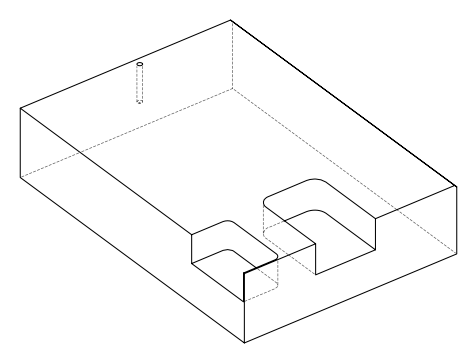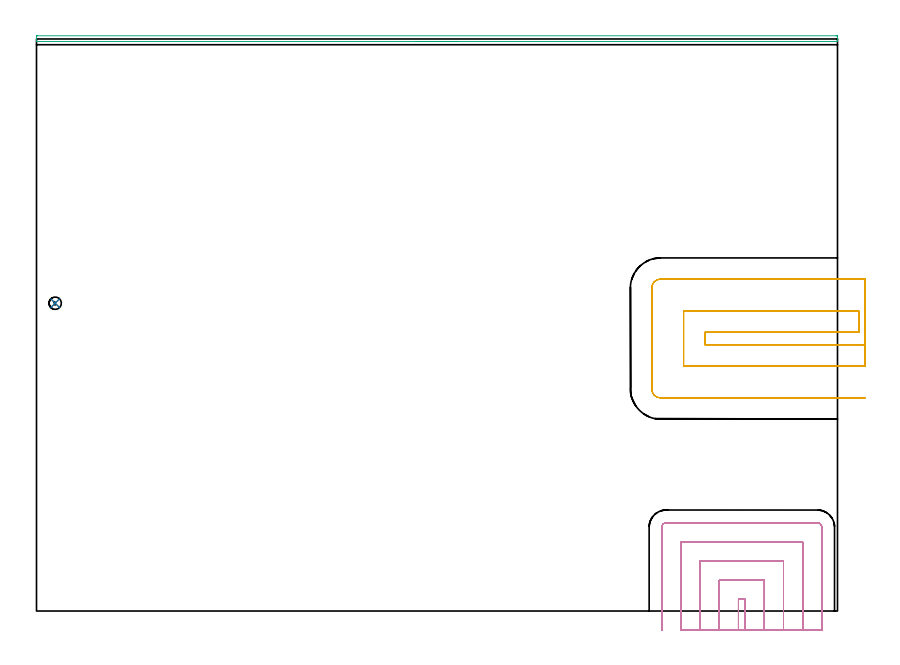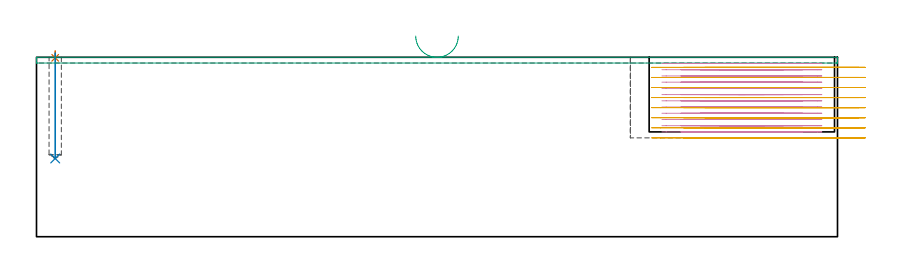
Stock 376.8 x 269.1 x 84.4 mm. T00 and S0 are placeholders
(PLAN: 5 operations, 4 tool changes, 35.4 min)
(1 SPOT_DRILL | STEP1POCKET | NXT0321_9005460120000 | 0.03 min | 57 mm3)
(2 DRILL_BLIND_HOLE_INTO_CENTER | STEP1POCKET | UGT0301_181 | 0.2 min | 1156 mm3)
(3 AREA_MILL | FG_CHAMFER_SURFACE | UGT0205_001 | 3.17 min | 1373 mm3)
(4 MILL_SLOT | SLOT_PARTIAL_RECTANGULAR | NXT0201_011 | Follow Part, ap 3, ae 75% | 20.76 min | 144439 mm3)
(5 MILL_SLOT_1 | SLOT_PARTIAL_RECTANGULAR_1 | UGT0201_094 | Follow Part, ap 5, ae 75% | 11.28 min | 276554 mm3)
(TOOL NXT0321_9005460120000 | NC Spot Drill, 142deg, 12mm, Carbide, Uncoated | D12 PA142 FL30 Z2)
(TOOL UGT0301_181 | Twist Drill 5.8 mm | D5.8 PA118 FL55 Z2)
(TOOL UGT0205_001 | Chamfer Mill 20 x 3 x 45 deg. | D20 FL50 Z2)
(TOOL NXT0201_011 | ENDMILL 12mm [2P460-1200-NA 1630] | D12 FL38 Z6)
(TOOL UGT0201_094 | End mill 20 mm | D20 FL38 Z4)
(OP 1 SPOT_DRILL)
G17 G21 G94 G90
T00 M6
G54
G17 G0 G90 X8.8 Y144.8 S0 M3
G43 Z94.4 H0
G94 G81 G98 Z84.15 F250. R87.4
G80
M5
M2
(OP 2 DRILL_BLIND_HOLE_INTO_CENTER)
G17 G21 G94 G90
T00 M6
G54
G17 G0 G90 X8.8 Y144.8 S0 M3
G43 Z94.4 H0
G94 G81 G98 Z36.8 F250. R86.4
G80
M5
M2
(OP 3 AREA_MILL)
G17 G21 G94 G90
T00 M6
G54
G17 G0 G90 X198.4 Y267.9 S1061 M3
G43 Z94.4 H0
G94 G1 X198.362 Z93.528 F250.
X198.248 Z92.663
X198.059 Z91.812
X197.797 Z90.98
X197.463 Z90.174
X197.06 Z89.4
X196.591 Z88.664
X196.06 Z87.972
X195.471 Z87.329
X194.828 Z86.739
X194.136 Z86.208
X193.4 Z85.74
X192.626 Z85.337
X191.82 Z85.003
X190.988 Z84.741
X190.136 Z84.552
X189.272 Z84.438
X188.4 Z84.4
X0.182
X0.007 Y267.903 Z84.388
X0. Y267.911 Z84.38
Y268.281 Z84.019
Y268.531 Z83.769
Y269.25 Z83.045
Y270.491 Z81.805
X0.003 Y270.591 Z81.705
X0.419 Y270.6 Z81.7
X376.171
X376.382 Y270.598 Z81.702
X376.797 Y270.591 Z81.705
X376.8 Y270.492 Z81.805
Y269.25 Z83.045
Y268.531 Z83.769
Y268.281 Z84.019
X376.794 Y267.91 Z84.381
X376.792 Y267.903 Z84.388
X376.62 Y267.9 Z84.4
X188.4
X187.528 Z84.438
X186.663 Z84.552
X185.812 Z84.741
X184.98 Z85.003
X184.174 Z85.337
X183.4 Z85.74
X182.664 Z86.208
X181.972 Z86.739
X181.329 Z87.329
X180.74 Z87.972
X180.208 Z88.664
X179.74 Z89.4
X179.337 Z90.174
X179.003 Z90.98
X178.741 Z91.812
X178.552 Z92.663
X178.438 Z93.528
X178.4 Z94.4
M5
M2
(OP 4 MILL_SLOT)
G17 G21 G94 G90
T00 M6
G54
G17 G0 G90 X333.4 Y-9. S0 M3
G43 Z94.4 H1
Z81.475
G94 G1 Y-6. F250.
Y5.5 F500.
X330.2
Y-6.
Y-9. F250.
X342.4
Y-6.
Y14.5 F500.
X321.2
Y-6.
Y-9. F250.
X351.4
Y-6.
Y23.5 F500.
X312.2
Y-6.
Y-9. F250.
X360.4
Y-6.
Y32.5 F500.
X303.2
Y-6.
Y-9. F250.
X369.4
Y-6.
Y39.5 F500.
G3 X367.4 Y41.5 R2.
G1 X296.2
G3 X294.2 Y39.5 R2.
G1 Y-6.
Y-9. F250.
G0 X333.4 Z78.55
G1 Y-6.
Y5.5 F500.
X330.2
Y-6.
Y-9. F250.
X342.4
Y-6.
Y14.5 F500.
X321.2
Y-6.
Y-9. F250.
X351.4
Y-6.
Y23.5 F500.
X312.2
Y-6.
Y-9. F250.
X360.4
Y-6.
Y32.5 F500.
X303.2
Y-6.
Y-9. F250.
X369.4
Y-6.
Y39.5 F500.
G3 X367.4 Y41.5 R2.
G1 X296.2
G3 X294.2 Y39.5 R2.
G1 Y-6.
Y-9. F250.
G0 X333.4 Z75.625
G1 Y-6.
Y5.5 F500.
X330.2
Y-6.
Y-9. F250.
X342.4
Y-6.
Y14.5 F500.
X321.2
Y-6.
Y-9. F250.
X351.4
Y-6.
Y23.5 F500.
X312.2
Y-6.
Y-9. F250.
X360.4
Y-6.
Y32.5 F500.
X303.2
Y-6.
Y-9. F250.
X369.4
Y-6.
Y39.5 F500.
G3 X367.4 Y41.5 R2.
G1 X296.2
G3 X294.2 Y39.5 R2.
G1 Y-6.
Y-9. F250.
G0 X333.4 Z72.7
G1 Y-6.
Y5.5 F500.
X330.2
Y-6.
Y-9. F250.
X342.4
Y-6.
Y14.5 F500.
X321.2
Y-6.
Y-9. F250.
X351.4
Y-6.
Y23.5 F500.
X312.2
Y-6.
Y-9. F250.
X360.4
Y-6.
Y32.5 F500.
X303.2
Y-6.
Y-9. F250.
X369.4
Y-6.
Y39.5 F500.
G3 X367.4 Y41.5 R2.
G1 X296.2
G3 X294.2 Y39.5 R2.
G1 Y-6.
Y-9. F250.
G0 X333.4 Z69.775
G1 Y-6.
Y5.5 F500.
X330.2
Y-6.
Y-9. F250.
X342.4
Y-6.
Y14.5 F500.
X321.2
Y-6.
Y-9. F250.
X351.4
Y-6.
Y23.5 F500.
X312.2
Y-6.
Y-9. F250.
X360.4
Y-6.
Y32.5 F500.
X303.2
Y-6.
Y-9. F250.
X369.4
Y-6.
Y39.5 F500.
G3 X367.4 Y41.5 R2.
G1 X296.2
G3 X294.2 Y39.5 R2.
G1 Y-6.
Y-9. F250.
G0 X333.4 Z66.85
G1 Y-6.
Y5.5 F500.
X330.2
Y-6.
Y-9. F250.
X342.4
Y-6.
Y14.5 F500.
X321.2
Y-6.
Y-9. F250.
X351.4
Y-6.
Y23.5 F500.
X312.2
Y-6.
Y-9. F250.
X360.4
Y-6.
Y32.5 F500.
X303.2
Y-6.
Y-9. F250.
X369.4
Y-6.
Y39.5 F500.
G3 X367.4 Y41.5 R2.
G1 X296.2
G3 X294.2 Y39.5 R2.
G1 Y-6.
Y-9. F250.
G0 X333.4 Z63.925
G1 Y-6.
Y5.5 F500.
X330.2
Y-6.
Y-9. F250.
X342.4
Y-6.
Y14.5 F500.
X321.2
Y-6.
Y-9. F250.
X351.4
Y-6.
Y23.5 F500.
X312.2
Y-6.
Y-9. F250.
X360.4
Y-6.
Y32.5 F500.
X303.2
Y-6.
Y-9. F250.
X369.4
Y-6.
Y39.5 F500.
G3 X367.4 Y41.5 R2.
G1 X296.2
G3 X294.2 Y39.5 R2.
G1 Y-6.
Y-9. F250.
G0 X333.4 Z61.
G1 Y-6.
Y5.5 F500.
X330.2
Y-6.
Y-9. F250.
X342.4
Y-6.
Y14.5 F500.
X321.2
Y-6.
Y-9. F250.
X351.4
Y-6.
Y23.5 F500.
X312.2
Y-6.
Y-9. F250.
X360.4
Y-6.
Y32.5 F500.
X303.2
Y-6.
Y-9. F250.
X369.4
Y-6.
Y39.5 F500.
G3 X367.4 Y41.5 R2.
G1 X296.2
G3 X294.2 Y39.5 R2.
G1 Y-6.
Y-9. F250.
G0 X333.4 Z58.075
G1 Y-6.
Y5.5 F500.
X330.2
Y-6.
Y-9. F250.
X342.4
Y-6.
Y14.5 F500.
X321.2
Y-6.
Y-9. F250.
X351.4
Y-6.
Y23.5 F500.
X312.2
Y-6.
Y-9. F250.
X360.4
Y-6.
Y32.5 F500.
X303.2
Y-6.
Y-9. F250.
X369.4
Y-6.
Y39.5 F500.
G3 X367.4 Y41.5 R2.
G1 X296.2
G3 X294.2 Y39.5 R2.
G1 Y-6.
Y-9. F250.
G0 X333.4 Z55.15
G1 Y-6.
Y5.5 F500.
X330.2
Y-6.
Y-9. F250.
X342.4
Y-6.
Y14.5 F500.
X321.2
Y-6.
Y-9. F250.
X351.4
Y-6.
Y23.5 F500.
X312.2
Y-6.
Y-9. F250.
X360.4
Y-6.
Y32.5 F500.
X303.2
Y-6.
Y-9. F250.
X369.4
Y-6.
Y39.5 F500.
G3 X367.4 Y41.5 R2.
G1 X296.2
G3 X294.2 Y39.5 R2.
G1 Y-6.
Y-9. F250.
G0 X333.4 Z52.225
G1 Y-6.
Y5.5 F500.
X330.2
Y-6.
Y-9. F250.
X342.4
Y-6.
Y14.5 F500.
X321.2
Y-6.
Y-9. F250.
X351.4
Y-6.
Y23.5 F500.
X312.2
Y-6.
Y-9. F250.
X360.4
Y-6.
Y32.5 F500.
X303.2
Y-6.
Y-9. F250.
X369.4
Y-6.
Y39.5 F500.
G3 X367.4 Y41.5 R2.
G1 X296.2
G3 X294.2 Y39.5 R2.
G1 Y-6.
Y-9. F250.
G0 X333.4 Z49.3
G1 Y-6.
Y5.5 F500.
X330.2
Y-6.
Y-9. F250.
X342.4
Y-6.
Y14.5 F500.
X321.2
Y-6.
Y-9. F250.
X351.4
Y-6.
Y23.5 F500.
X312.2
Y-6.
Y-9. F250.
X360.4
Y-6.
Y32.5 F500.
X303.2
Y-6.
Y-9. F250.
X369.4
Y-6.
Y39.5 F500.
G3 X367.4 Y41.5 R2.
G1 X296.2
G3 X294.2 Y39.5 R2.
G1 Y-6.
Y-9. F250.
G0 Z94.4
M5
M2
(OP 5 MILL_SLOT_1)
G17 G21 G94 G90
T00 M6
G54
G17 G0 G90 X389.8 Y125.3 S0 M3
G43 Z94.4 H0
Z79.662
G94 G1 X386.8 F250.
X314.4 F500.
Y131.1
X386.8
Y141.1
X304.4
Y115.3
X386.8
X389.8 F250.
Y156.1
X386.8
X293.6 F500.
G3 X289.4 Y151.9 R4.2
G1 Y104.5
G3 X293.6 Y100.3 R4.2
G1 X386.8
X389.8 F250.
G0 Y125.3 Z74.925
G1 X386.8
X314.4 F500.
Y131.1
X386.8
Y141.1
X304.4
Y115.3
X386.8
X389.8 F250.
Y156.1
X386.8
X293.6 F500.
G3 X289.4 Y151.9 R4.2
G1 Y104.5
G3 X293.6 Y100.3 R4.2
G1 X386.8
X389.8 F250.
G0 Y125.3 Z70.187
G1 X386.8
X314.4 F500.
Y131.1
X386.8
Y141.1
X304.4
Y115.3
X386.8
X389.8 F250.
Y156.1
X386.8
X293.6 F500.
G3 X289.4 Y151.9 R4.2
G1 Y104.5
G3 X293.6 Y100.3 R4.2
G1 X386.8
X389.8 F250.
G0 Y125.3 Z65.45
G1 X386.8
X314.4 F500.
Y131.1
X386.8
Y141.1
X304.4
Y115.3
X386.8
X389.8 F250.
Y156.1
X386.8
X293.6 F500.
G3 X289.4 Y151.9 R4.2
G1 Y104.5
G3 X293.6 Y100.3 R4.2
G1 X386.8
X389.8 F250.
G0 Y125.3 Z60.712
G1 X386.8
X314.4 F500.
Y131.1
X386.8
Y141.1
X304.4
Y115.3
X386.8
X389.8 F250.
Y156.1
X386.8
X293.6 F500.
G3 X289.4 Y151.9 R4.2
G1 Y104.5
G3 X293.6 Y100.3 R4.2
G1 X386.8
X389.8 F250.
G0 Y125.3 Z55.975
G1 X386.8
X314.4 F500.
Y131.1
X386.8
Y141.1
X304.4
Y115.3
X386.8
X389.8 F250.
Y156.1
X386.8
X293.6 F500.
G3 X289.4 Y151.9 R4.2
G1 Y104.5
G3 X293.6 Y100.3 R4.2
G1 X386.8
X389.8 F250.
G0 Y125.3 Z51.237
G1 X386.8
X314.4 F500.
Y131.1
X386.8
Y141.1
X304.4
Y115.3
X386.8
X389.8 F250.
Y156.1
X386.8
X293.6 F500.
G3 X289.4 Y151.9 R4.2
G1 Y104.5
G3 X293.6 Y100.3 R4.2
G1 X386.8
X389.8 F250.
G0 Y125.3 Z46.5
G1 X386.8
X314.4 F500.
Y131.1
X386.8
Y141.1
X304.4
Y115.3
X386.8
X389.8 F250.
Y156.1
X386.8
X293.6 F500.
G3 X289.4 Y151.9 R4.2
G1 Y104.5
G3 X293.6 Y100.3 R4.2
G1 X386.8
X389.8 F250.
G0 Z94.4
M5
M2
